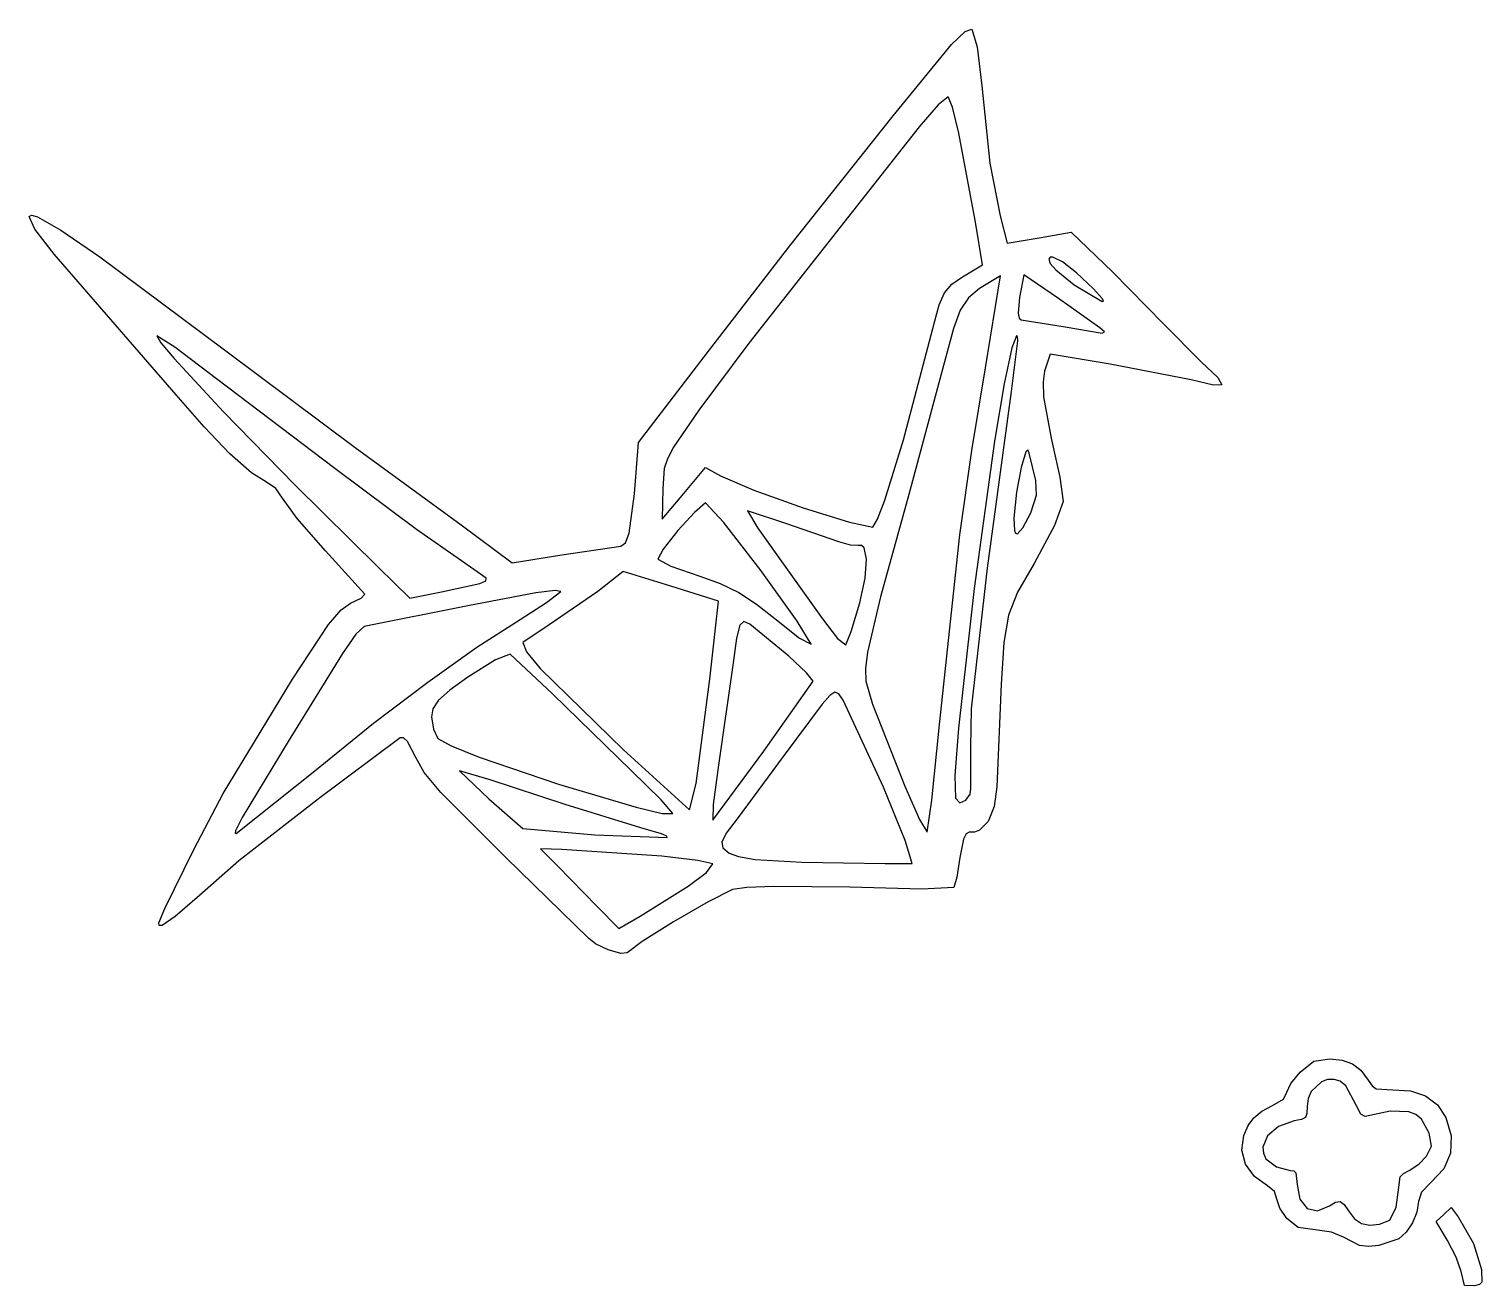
# Model space of a CAD drawing. Extents: x 924 to 1863, y 232 to 958.
# Drawn here: x 1410.9 to 1524.8, y 745.3 to 843.8 of the extents above; entities that cross this region are included whole.
import ezdxf

# ---------------------------------------------------------------- set-up
doc = ezdxf.new("R2010")
doc.units = 0

msp = doc.modelspace()

# ---------------------------------------------------------------- linework, layer by layer
at = {"layer": 'Layer 1'}
for p, q in [((1483.247562, 842.562826), (1484.302936, 843.586445)), ((1484.302936, 843.586445), (1484.8468, 843.76444)), ((1484.8468, 843.76444), (1485.248825, 842.383189)), ((1478.682, 836.96349), (1483.247562, 842.562826)), ((1485.248825, 842.383189), (1485.6216, 839.32286)), ((1485.6216, 839.32286), (1486.246025, 833.263875)), ((1482.9892, 838.45125), (1482.200413, 837.817266)), ((1483.318478, 837.651342), (1482.9892, 838.45125)), ((1482.200413, 837.817266), (1480.7121, 836.11394)), ((1483.814575, 835.60171), (1483.318478, 837.651342)), ((1480.7121, 836.11394), (1467.3634, 819.16104)), ((1470.5639, 826.79159), (1478.682, 836.96349)), ((1485.1144, 828.64307), (1483.814575, 835.60171)), ((1486.246025, 833.263875), (1487.0665, 829.12966)), ((1410.937087, 829.076203), (1411.128268, 829.192958)), ((1411.387447, 828.091471), (1410.937087, 829.076203)), ((1411.128268, 829.192958), (1411.6046, 829.056077)), ((1487.0665, 829.12966), (1487.6147, 826.99336)), ((1412.910208, 826.121252), (1411.387447, 828.091471)), ((1411.6046, 829.056077), (1413.435457, 828.011721)), ((1413.435457, 828.011721), (1416.475128, 825.923761)), ((1485.6764, 825.28335), (1485.1144, 828.64307)), ((1464.1946, 818.52881), (1470.5639, 826.79159)), ((1487.6147, 826.99336), (1490.116, 827.4164)), ((1490.116, 827.4164), (1492.6172, 827.83942)), ((1492.6172, 827.83942), (1495.865, 824.73909)), ((1415.4599, 823.18492), (1412.910208, 826.121252)), ((1416.475128, 825.923761), (1426.3628, 818.53954)), ((1490.963954, 825.881957), (1490.8611, 825.73432)), ((1490.8611, 825.73432), (1490.986536, 825.395548)), ((1491.18498, 825.890095), (1490.963954, 825.881957)), ((1491.936913, 825.517315), (1491.18498, 825.890095)), ((1484.0965, 824.35445), (1485.6764, 825.28335)), ((1490.986536, 825.395548), (1491.407238, 824.902558)), ((1491.407238, 824.902558), (1492.8698, 823.71828)), ((1493.027639, 824.674863), (1491.936913, 825.517315)), ((1494.3679, 823.42162), (1493.027639, 824.674863)), ((1495.865, 824.73909), (1499.8469, 820.67141)), ((1482.703163, 823.104913), (1483.274886, 823.780743)), ((1483.274886, 823.780743), (1484.0965, 824.35445)), ((1485.4314, 823.44206), (1484.567413, 822.699532)), ((1487.0856, 824.43187), (1485.4314, 823.44206)), ((1485.8958, 817.22138), (1487.0856, 824.43187)), ((1488.9126, 824.5096), (1488.5702, 822.73831)), ((1491.6237, 822.6421), (1488.9126, 824.5096)), ((1492.8698, 823.71828), (1495.062225, 822.415194)), ((1495.080088, 822.628885), (1494.3679, 823.42162)), ((1494.3679, 823.42162), (1494.3679, 823.42162)), ((1422.4772, 815.10626), (1415.4599, 823.18492)), ((1482.283633, 822.167973), (1482.703163, 823.104913)), ((1484.567413, 822.699532), (1483.93345, 821.749803)), ((1488.5702, 822.73831), (1488.468263, 821.491204)), ((1494.8723, 820.35756), (1491.6237, 822.6421)), ((1495.062225, 822.415194), (1495.16189, 822.449763)), ((1495.16189, 822.449763), (1495.080088, 822.628885)), ((1481.9186, 820.81094), (1482.283633, 822.167973)), ((1483.93345, 821.749803), (1483.386938, 820.303442)), ((1488.468263, 821.491204), (1488.546195, 821.114897)), ((1488.546195, 821.114897), (1488.7042, 820.98032)), ((1479.4795, 811.58136), (1481.9186, 820.81094)), ((1483.386938, 820.303442), (1482.7853, 818.07102)), ((1488.7042, 820.98032), (1492.1572, 820.42447)), ((1492.1572, 820.42447), (1495.05345, 819.933528)), ((1495.234581, 820.033957), (1494.8723, 820.35757)), ((1494.8723, 820.35757), (1494.8723, 820.35756)), ((1495.05345, 819.933528), (1495.234581, 820.033957)), ((1499.8469, 820.67141), (1502.8506, 817.65669)), ((1422.366888, 818.842756), (1420.9515, 819.73252)), ((1420.9515, 819.73252), (1421.270816, 819.182949)), ((1421.270816, 819.182949), (1422.312572, 817.940202)), ((1425.6224, 816.36627), (1422.366888, 818.842756)), ((1467.3634, 819.16104), (1463.441075, 813.907709)), ((1487.9488, 815.35958), (1488.45385, 819.333202)), ((1488.339681, 819.723143), (1487.9788, 818.79322)), ((1488.427499, 819.681189), (1488.339681, 819.723143)), ((1488.45385, 819.333202), (1488.427499, 819.681189)), ((1422.312572, 817.940202), (1426.17795, 813.77793)), ((1426.3628, 818.53954), (1436.5106, 810.9664)), ((1458.7204, 811.37426), (1464.1946, 818.52881)), ((1482.7853, 818.07102), (1479.9015, 807.29102)), ((1487.9788, 818.79322), (1487.358442, 815.958109)), ((1490.9712, 818.30027), (1490.54, 816.95545)), ((1495.6665, 817.5144), (1490.9712, 818.30027)), ((1484.82798, 810.749213), (1485.8958, 817.22138)), ((1490.54, 816.95545), (1490.415467, 816.124146)), ((1502.0378, 816.28436), (1495.6665, 817.5144)), ((1502.8506, 817.65669), (1504.117109, 816.45724)), ((1434.8998, 809.33329), (1425.6224, 816.36627)), ((1487.358442, 815.958109), (1486.606091, 811.466597)), ((1490.415467, 816.124146), (1490.462787, 814.960476)), ((1503.768403, 815.868495), (1502.0378, 816.28436)), ((1504.442275, 815.893649), (1503.768403, 815.868495)), ((1504.117109, 816.45724), (1504.442275, 815.893649)), ((1424.653273, 812.590718), (1422.4772, 815.10626)), ((1486.058913, 801.519151), (1487.9488, 815.35958)), ((1490.462787, 814.960476), (1491.0641, 811.71937)), ((1426.17795, 813.77793), (1431.776728, 808.051203)), ((1463.441075, 813.907709), (1461.4521, 811.004948)), ((1426.678512, 810.492212), (1424.653273, 812.590718)), ((1436.5106, 810.9664), (1444.7969, 804.90627)), ((1458.3972, 807.35539), (1458.7204, 811.37426)), ((1461.4521, 811.004948), (1460.974681, 810.083656)), ((1478.014275, 806.84499), (1479.4797, 811.58133)), ((1479.4797, 811.58133), (1479.4795, 811.58136)), ((1486.606091, 811.466597), (1485.0078, 799.926141)), ((1491.0641, 811.71937), (1491.734137, 808.653884)), ((1428.368895, 808.98912), (1426.678512, 810.492212)), ((1460.974681, 810.083656), (1460.731075, 809.328357)), ((1483.898038, 804.122218), (1484.82798, 810.749213)), ((1489.079105, 810.648456), (1488.700138, 809.421026)), ((1489.228612, 810.799471), (1489.079105, 810.648456)), ((1489.3273, 810.53891), (1489.228612, 810.799471)), ((1489.8599, 808.3842), (1489.3273, 810.53891)), ((1429.5404, 808.25982), (1428.368895, 808.98912)), ((1441.2967, 804.55866), (1434.8998, 809.33329)), ((1460.731075, 809.328357), (1460.6126, 807.75354)), ((1462.2614, 807.3801), (1463.9593, 809.40313)), ((1463.9593, 809.40313), (1465.1361, 808.75095)), ((1465.1361, 808.75095), (1467.753895, 807.629165)), ((1488.700138, 809.421026), (1488.335402, 807.475286)), ((1491.734137, 808.653884), (1492.0036, 806.74801)), ((1430.276812, 807.772111), (1429.5404, 808.25982)), ((1430.8, 807.01426), (1430.276812, 807.772111)), ((1431.776728, 808.051203), (1438.338, 801.56552)), ((1460.6126, 807.75354), (1460.5636, 805.3571)), ((1467.753895, 807.629165), (1471.625588, 806.249494)), ((1488.335402, 807.475286), (1488.1299, 805.4299)), ((1489.898563, 807.241959), (1489.8599, 808.3842)), ((1431.94265, 805.40802), (1430.8, 807.01426)), ((1457.976125, 804.253491), (1458.3972, 807.35539)), ((1460.5636, 805.3571), (1462.2614, 807.3801)), ((1463.9597, 806.64394), (1463.086669, 805.89584)), ((1465.380813, 805.13421), (1463.9597, 806.64394)), ((1477.440075, 805.353988), (1478.014275, 806.84499)), ((1479.9015, 807.29102), (1477.683233, 799.276378)), ((1489.472, 805.84936), (1489.898563, 807.241959)), ((1492.0036, 806.74801), (1491.3237, 804.873452)), ((1434.1683, 802.88054), (1431.94265, 805.40802)), ((1463.086669, 805.89584), (1461.797875, 804.467184)), ((1470.2682, 805.0141), (1467.2532, 806.0114)), ((1467.2532, 806.0114), (1468.0746, 804.65839)), ((1471.625588, 806.249494), (1475.237686, 805.11951)), ((1477.0767, 804.74679), (1477.440075, 805.353988)), ((1488.1299, 805.4299), (1488.171344, 804.472114)), ((1488.838481, 804.680667), (1489.4719, 805.84948)), ((1489.4719, 805.84948), (1489.472, 805.84936)), ((1444.8274, 802.10358), (1441.2967, 804.55866)), ((1444.7969, 804.90627), (1448.8008, 801.93867)), ((1457.688056, 803.518646), (1457.976125, 804.253491)), ((1461.797875, 804.467184), (1460.653944, 803.020578)), ((1468.3293, 801.32141), (1465.380813, 805.13421)), ((1468.0746, 804.65839), (1470.2483, 801.57613)), ((1474.4228, 803.58417), (1470.2682, 805.0141)), ((1475.237686, 805.11951), (1477.0767, 804.74679)), ((1482.3067, 789.27458), (1483.898038, 804.122218)), ((1488.171344, 804.472114), (1488.264373, 804.258505)), ((1488.264373, 804.258505), (1488.40625, 804.221958)), ((1488.40625, 804.221958), (1488.838481, 804.680667)), ((1491.3237, 804.873452), (1489.7129, 801.88327)), ((1437.2529, 799.47321), (1434.1683, 802.88054)), ((1452.6931, 802.55823), (1457.3299, 803.25718)), ((1457.3299, 803.25718), (1457.688056, 803.518646)), ((1460.653944, 803.020578), (1460.2155, 802.21863)), ((1475.331325, 803.319174), (1474.4228, 803.58417)), ((1475.9151, 803.28946), (1475.331325, 803.319174)), ((1476.195597, 803.306826), (1475.9151, 803.28946)), ((1476.401997, 803.122792), (1476.195597, 803.306826)), ((1476.5903, 802.222236), (1476.401997, 803.122792)), ((1446.7753, 800.73266), (1444.8274, 802.10358)), ((1448.8008, 801.93867), (1452.6931, 802.55823)), ((1460.2155, 802.21863), (1461.240238, 801.687996)), ((1476.475603, 800.731223), (1476.5903, 802.222236)), ((1489.7129, 801.88327), (1488.418884, 799.628827)), ((1438.338, 801.56552), (1440.7898, 799.18202)), ((1446.733116, 800.520331), (1446.7753, 800.73267)), ((1446.7753, 800.73267), (1446.7753, 800.73266)), ((1457.4973, 801.26335), (1455.5225, 799.70137)), ((1461.2356, 800.10509), (1457.4973, 801.26335)), ((1461.240238, 801.687996), (1463.5129, 800.89985)), ((1463.5129, 800.89985), (1465.111336, 800.324636)), ((1471.140238, 797.378846), (1468.3293, 801.32141)), ((1468.3293, 801.32141), (1468.3293, 801.32141)), ((1470.2483, 801.57613), (1473.1388, 797.55976)), ((1476.0535, 798.79318), (1476.475603, 800.731223)), ((1484.8198, 790.50818), (1486.058913, 801.519151)), ((1436.96135, 799.176989), (1437.2529, 799.47321)), ((1440.7898, 799.18202), (1443.2709, 799.66488)), ((1443.2709, 799.66488), (1446.27785, 800.315119)), ((1450.668013, 799.582117), (1445.3242, 798.56224)), ((1446.27785, 800.315119), (1446.733116, 800.520331)), ((1452.187361, 799.767506), (1450.668013, 799.582117)), ((1451.492213, 798.820748), (1452.6192, 799.68731)), ((1455.5225, 799.70137), (1451.7113, 797.07245)), ((1452.6192, 799.68731), (1452.187361, 799.767506)), ((1464.9739, 798.9468), (1461.2356, 800.10509)), ((1465.111336, 800.324636), (1466.569738, 799.610573)), ((1466.569738, 799.610573), (1467.96752, 798.712875)), ((1485.0078, 799.926141), (1483.788709, 788.9954)), ((1488.418884, 799.628827), (1487.70685, 797.842282)), ((1435.400545, 798.246595), (1436.1376, 798.77915)), ((1436.1376, 798.77915), (1436.96135, 799.176989)), ((1445.3242, 798.56224), (1437.2033, 796.95742)), ((1449.435, 797.50426), (1451.492213, 798.820748)), ((1464.2948, 792.81903), (1464.9739, 798.9468)), ((1467.96752, 798.712875), (1469.3841, 797.58676)), ((1475.385338, 796.569835), (1476.0535, 798.79318)), ((1476.0535, 798.79318), (1476.0535, 798.79318)), ((1477.683233, 799.276378), (1476.655938, 794.942258)), ((1434.417313, 797.108152), (1435.400545, 798.246595)), ((1446.042411, 795.324422), (1449.435, 797.50426)), ((1466.964663, 797.343879), (1466.644025, 797.044024)), ((1467.4431, 797.13555), (1466.964663, 797.343879)), ((1469.3841, 797.58676), (1471.3376, 796.024506)), ((1472.2297, 795.55687), (1471.140238, 797.378846)), ((1473.1388, 797.55976), (1474.304975, 796.013507)), ((1487.70685, 797.842282), (1487.356391, 795.710772)), ((1431.5757, 792.83548), (1434.417313, 797.108152)), ((1436.55475, 796.361903), (1435.5018, 794.83649)), ((1437.2033, 796.95742), (1436.55475, 796.361903)), ((1451.7113, 797.07245), (1449.6347, 795.69841)), ((1466.644025, 797.044024), (1466.393025, 796.033819)), ((1470.503063, 794.62491), (1467.4431, 797.13555)), ((1474.9487, 795.5077), (1475.385338, 796.569835)), ((1442.197638, 792.600546), (1446.042411, 795.324422)), ((1449.6347, 795.69841), (1449.937975, 794.972275)), ((1449.937975, 794.972275), (1451.0049, 793.65778)), ((1466.393025, 796.033819), (1466.1235, 794.1111)), ((1471.3376, 796.024506), (1472.2297, 795.55687)), ((1474.304975, 796.013507), (1474.9487, 795.5077)), ((1476.655938, 794.942258), (1476.501485, 793.650529)), ((1487.356391, 795.710772), (1487.1471, 792.42143)), ((1435.5018, 794.83649), (1431.2481, 787.93281)), ((1447.48615, 794.341593), (1445.326, 792.99283)), ((1448.6563, 794.78089), (1447.48615, 794.341593)), ((1451.9699, 791.67192), (1448.6563, 794.78089)), ((1466.1235, 794.1111), (1464.9756, 786.0939)), ((1471.873786, 793.328311), (1470.503063, 794.62491)), ((1426.153788, 783.878971), (1431.5757, 792.83548)), ((1445.326, 792.99283), (1443.919303, 791.961536)), ((1451.0049, 793.65778), (1457.52535, 787.295058)), ((1463.2341, 784.66058), (1464.2948, 792.81903)), ((1468.5403, 787.17005), (1472.3979, 792.67137)), ((1472.3979, 792.67137), (1471.873786, 793.328311)), ((1476.501485, 793.650529), (1476.539873, 792.673093)), ((1476.539873, 792.673093), (1477.0553, 790.85332)), ((1437.94567, 789.365727), (1442.197638, 792.600546)), ((1443.919303, 791.961536), (1443.042875, 791.170471)), ((1458.1587, 785.65314), (1451.9699, 791.67192)), ((1473.715198, 791.536195), (1473.0982, 790.86415)), ((1474.102688, 791.794615), (1473.715198, 791.536195)), ((1474.401808, 791.666095), (1474.102688, 791.794615)), ((1474.7537, 791.17732), (1474.401808, 791.666095)), ((1487.1471, 792.42143), (1486.7857, 784.37917)), ((1442.594584, 790.507569), (1442.4723, 789.86076)), ((1443.042875, 791.170471), (1442.594584, 790.507569)), ((1473.0982, 790.86415), (1470.0357, 786.77512)), ((1477.9031, 784.3737), (1474.7537, 791.17732)), ((1477.0553, 790.85332), (1479.5741, 784.441305)), ((1484.7528, 787.47567), (1484.8198, 790.50818)), ((1433.3315, 785.65306), (1437.94567, 789.365727)), ((1442.4723, 789.86076), (1442.628388, 788.897601)), ((1481.712, 783.341719), (1482.3067, 789.27463)), ((1482.3067, 789.27463), (1482.3067, 789.27458)), ((1440.0173, 788.23729), (1433.7262, 783.51471)), ((1440.292911, 788.216272), (1440.0173, 788.23729)), ((1440.596563, 787.941747), (1440.292911, 788.216272)), ((1442.628388, 788.897601), (1442.983, 788.17652)), ((1442.983, 788.17652), (1444.036234, 787.595704)), ((1483.788709, 788.9954), (1483.510358, 785.266031)), ((1431.2481, 787.93281), (1427.636438, 781.972647)), ((1441.2539, 786.67518), (1440.596563, 787.941747)), ((1444.036234, 787.595704), (1446.221705, 786.72227)), ((1457.52535, 787.295058), (1462.7147, 782.57608)), ((1464.5349, 781.78238), (1468.5403, 787.17005)), ((1468.5403, 787.17005), (1468.5403, 787.17005)), ((1484.7628, 784.25589), (1484.7528, 787.47567)), ((1441.911033, 785.52309), (1441.2539, 786.67518)), ((1446.221705, 786.72227), (1452.437863, 784.593976)), ((1464.9756, 786.0939), (1464.559988, 783.008103)), ((1470.0357, 786.77512), (1466.4464, 781.88485)), ((1427.181, 780.73924), (1433.3315, 785.65303)), ((1433.3315, 785.65303), (1433.3315, 785.65306)), ((1443.204438, 783.950065), (1441.911033, 785.52309)), ((1447.0725, 784.92549), (1444.6683, 785.63751)), ((1444.6683, 785.63751), (1446.985, 783.44785)), ((1452.9506, 783.01329), (1447.0725, 784.92549)), ((1460.4861, 783.37795), (1458.1587, 785.65314)), ((1458.1587, 785.65314), (1458.1587, 785.65314)), ((1462.7147, 782.57608), (1463.2341, 784.66055)), ((1463.2341, 784.66055), (1463.2341, 784.66058)), ((1483.510358, 785.266031), (1483.5536, 783.49792)), ((1423.8563, 779.47488), (1426.153788, 783.878971)), ((1448.3139, 778.86194), (1443.204438, 783.950065)), ((1452.437863, 784.593976), (1458.528489, 782.784495)), ((1477.9038, 784.37442), (1477.9031, 784.3737)), ((1479.6225, 780.179526), (1477.9038, 784.37442)), ((1479.5741, 784.441305), (1480.741025, 781.840293)), ((1484.3688, 783.33403), (1484.712, 783.813235)), ((1484.712, 783.813235), (1484.7597, 784.25581)), ((1484.7597, 784.25581), (1484.7628, 784.25589)), ((1486.7857, 784.37917), (1486.585361, 782.84127)), ((1433.7262, 783.51471), (1427.3904, 778.58603)), ((1446.985, 783.44785), (1449.6344, 781.11221)), ((1458.8985, 781.17968), (1452.9506, 783.01329)), ((1458.528489, 782.784495), (1460.557046, 782.309576)), ((1461.3906, 782.28668), (1460.4861, 783.37795)), ((1464.559988, 783.008103), (1464.5349, 781.78238)), ((1481.3408, 780.82562), (1481.712, 783.341719)), ((1483.5536, 783.49792), (1483.893138, 783.142247)), ((1483.893138, 783.142247), (1484.3688, 783.33403)), ((1486.585361, 782.84127), (1486.121237, 781.679109)), ((1427.636438, 781.972647), (1427.110983, 780.936317)), ((1460.557046, 782.309576), (1461.3906, 782.28668)), ((1466.4464, 781.88485), (1465.589689, 780.75406)), ((1480.741025, 781.840293), (1481.3408, 780.82562)), ((1486.121237, 781.679109), (1485.44792, 780.981736)), ((1427.110983, 780.936317), (1427.083656, 780.754274)), ((1427.083656, 780.754274), (1427.181, 780.73924)), ((1449.6344, 781.11221), (1455.280363, 780.631491)), ((1455.280363, 780.631491), (1460.9477, 780.42078)), ((1460.521113, 780.69553), (1458.8985, 781.17968)), ((1458.8985, 781.17968), (1458.8985, 781.17968)), ((1460.917523, 780.51953), (1460.521113, 780.69553)), ((1460.9477, 780.42078), (1460.917523, 780.51953)), ((1465.589689, 780.75406), (1465.230012, 780.063814)), ((1480.1544, 778.37501), (1479.6225, 780.179526)), ((1484.190287, 780.298077), (1483.8922, 778.86412)), ((1484.40063, 780.71225), (1484.190287, 780.298077)), ((1484.62, 780.8382), (1484.40063, 780.71225)), ((1485.049874, 780.835173), (1484.62, 780.8382)), ((1485.44792, 780.981736), (1485.049874, 780.835173)), ((1421.5879, 774.85528), (1423.8563, 779.47488)), ((1452.6946, 779.47525), (1451.0312, 779.53755)), ((1451.0312, 779.53755), (1452.3809, 778.17206)), ((1460.5276, 778.955495), (1452.6946, 779.47525)), ((1465.230012, 780.063814), (1465.31908, 779.609913)), ((1465.31908, 779.609913), (1465.8086, 779.18816)), ((1465.8086, 779.18816), (1466.549939, 778.918296)), ((1427.3904, 778.58603), (1424.3053, 775.88066)), ((1454.8025, 772.51008), (1448.3139, 778.86194)), ((1452.3809, 778.17206), (1455.4541, 775.04697)), ((1463.370203, 778.628426), (1460.5276, 778.955495)), ((1464.5386, 778.34778), (1463.370203, 778.628426)), ((1464.0259, 777.683978), (1464.5386, 778.34778)), ((1466.549939, 778.918296), (1467.849437, 778.69986)), ((1467.849437, 778.69986), (1471.5132, 778.49173)), ((1471.5132, 778.49173), (1478.0497, 778.37101)), ((1478.0497, 778.37101), (1480.1544, 778.37501)), ((1483.8922, 778.86412), (1483.669425, 777.315091)), ((1462.594, 776.59728), (1464.0259, 777.683978)), ((1483.669425, 777.315091), (1483.4207, 776.49825)), ((1424.3053, 775.88066), (1422.401809, 774.225565)), ((1458.8426, 774.24838), (1462.594, 776.59726)), ((1462.594, 776.59726), (1462.594, 776.59728)), ((1466.0781, 776.33102), (1464.180438, 775.378794)), ((1467.208152, 776.499021), (1466.0781, 776.33102)), ((1469.317863, 776.589694), (1467.208152, 776.499021)), ((1475.27, 776.515), (1469.317863, 776.589694)), ((1475.27, 776.51485), (1475.27, 776.515)), ((1480.91615, 776.381251), (1475.27, 776.51485)), ((1483.4207, 776.49825), (1480.91615, 776.381251)), ((1421.108416, 773.737514), (1421.5879, 774.85528)), ((1455.4541, 775.04697), (1457.1776, 773.28737)), ((1464.180438, 775.378794), (1461.460475, 773.80778)), ((1421.137974, 773.514459), (1421.108416, 773.737514)), ((1421.35795, 773.519396), (1421.137974, 773.514459)), ((1422.401809, 774.225565), (1421.35795, 773.519396)), ((1457.1776, 773.28737), (1458.8426, 774.24838)), ((1461.460475, 773.80778), (1458.9861, 772.259184)), ((1455.33272, 772.078916), (1454.8025, 772.51008)), ((1458.9861, 772.259184), (1457.8252, 771.37421)), ((1456.326637, 771.628105), (1455.33272, 772.078916)), ((1457.314161, 771.334314), (1456.326637, 771.628105)), ((1457.8252, 771.37421), (1457.314161, 771.334314)), ((1511.636775, 762.896636), (1512.8873, 763.0677)), ((1512.8873, 763.0677), (1513.869167, 762.978619)), ((1509.839462, 761.154082), (1510.5649, 762.0405)), ((1510.5649, 762.0405), (1511.636775, 762.896636)), ((1513.869167, 762.978619), (1514.661762, 762.691217)), ((1514.661762, 762.691217), (1515.319677, 762.175257)), ((1515.319677, 762.175257), (1515.8975, 761.4005)), ((1509.5377, 760.46538), (1509.839462, 761.154082)), ((1512.2344, 761.269275), (1511.446559, 760.516975)), ((1512.720639, 761.446243), (1512.2344, 761.269275)), ((1513.224366, 761.466882), (1512.720639, 761.446243)), ((1513.712534, 761.313537), (1513.224366, 761.466882)), ((1514.1521, 760.96855), (1513.712534, 761.313537)), ((1514.9714, 759.4472), (1514.1521, 760.96855)), ((1515.8975, 761.4005), (1516.205105, 760.953179)), ((1516.205105, 760.953179), (1516.530962, 760.718191)), ((1508.4132, 759.41433), (1509.275075, 759.927926)), ((1509.275075, 759.927926), (1509.5377, 760.46538)), ((1511.211047, 759.976955), (1511.1252, 759.35123)), ((1511.446559, 760.516975), (1511.211047, 759.976955)), ((1516.530962, 760.718191), (1517.8344, 760.65566)), ((1517.8344, 760.65566), (1519.23313, 760.565923)), ((1519.23313, 760.565923), (1520.408012, 760.166134)), ((1520.408012, 760.166134), (1521.334289, 759.469222)), ((1506.490687, 757.845308), (1506.94415, 758.463636)), ((1506.94415, 758.463636), (1507.566812, 758.967689)), ((1507.566812, 758.967689), (1508.4132, 759.41433)), ((1510.979137, 758.489745), (1510.674427, 758.32278)), ((1511.102255, 758.802135), (1510.979137, 758.489745)), ((1511.1252, 759.35123), (1511.102255, 758.802135)), ((1515.324887, 758.743221), (1514.9714, 759.4472)), ((1515.6738, 758.54496), (1515.324887, 758.743221)), ((1517.626372, 758.986043), (1515.6738, 758.54496)), ((1519.080925, 758.924967), (1517.626372, 758.986043)), ((1519.6359, 758.702377), (1519.080925, 758.924967)), ((1520.083716, 758.349756), (1519.6359, 758.702377)), ((1521.334289, 759.469222), (1521.9872, 758.48812)), ((1521.9872, 758.48812), (1522.420153, 757.036074)), ((1506.1519, 757.05584), (1506.490687, 757.845308)), ((1508.866358, 757.782753), (1508.009537, 757.046026)), ((1510.1067, 758.20996), (1508.866358, 757.782753)), ((1510.674427, 758.32278), (1510.1067, 758.20996)), ((1520.681, 757.24843), (1520.083716, 758.349756)), ((1506.006886, 755.924949), (1506.1519, 757.05584)), ((1508.009537, 757.046026), (1507.646648, 756.147766)), ((1520.4803, 755.45158), (1520.863737, 756.22957)), ((1520.863737, 756.22957), (1520.681, 757.24843)), ((1522.420153, 757.036074), (1522.3648, 755.685306)), ((1506.296412, 754.833084), (1506.006886, 755.924949)), ((1507.646648, 756.147766), (1507.684931, 755.684307)), ((1507.684931, 755.684307), (1507.8881, 755.23596)), ((1507.8881, 755.23596), (1508.71125, 754.624209)), ((1519.864187, 754.82773), (1520.4803, 755.45158)), ((1522.3648, 755.685306), (1521.826297, 754.458253)), ((1506.979633, 753.866624), (1506.296412, 754.833084)), ((1508.71125, 754.624209), (1509.7849, 754.33645)), ((1509.7849, 754.33645), (1510.066478, 754.296047)), ((1510.066478, 754.296047), (1510.232575, 754.13674)), ((1510.232575, 754.13674), (1510.3315, 753.23281)), ((1518.419537, 753.816594), (1518.67212, 754.0899)), ((1518.67212, 754.0899), (1519.1184, 754.33645)), ((1519.1184, 754.33645), (1519.864187, 754.82773)), ((1521.826297, 754.458253), (1520.8098, 753.37735)), ((1508.0157, 753.11195), (1506.979633, 753.866624)), ((1508.565475, 752.668227), (1508.0157, 753.11195)), ((1510.3315, 753.23281), (1510.549034, 752.077811)), ((1518.086312, 751.443857), (1518.2747, 752.79771)), ((1518.2747, 752.79771), (1518.419537, 753.816594)), ((1520.8098, 753.37735), (1520.0804, 752.626541)), ((1508.744, 752.08487), (1508.565475, 752.668227)), ((1508.970525, 751.371899), (1508.744, 752.08487)), ((1510.549034, 752.077811), (1511.12235, 751.35957)), ((1512.8606, 751.54991), (1513.336512, 751.850851)), ((1513.336512, 751.850851), (1513.697, 751.89786)), ((1513.697, 751.89786), (1514.013387, 751.672102)), ((1514.013387, 751.672102), (1514.357, 751.15474)), ((1519.8565, 751.89803), (1519.727306, 751.069092)), ((1520.0804, 752.626541), (1519.8565, 751.89803)), ((1509.5152, 750.57117), (1508.970525, 751.371899)), ((1510.403775, 749.846331), (1509.5152, 750.57117)), ((1511.12235, 751.35957), (1511.932516, 751.157224)), ((1511.932516, 751.157224), (1512.8606, 751.54991)), ((1514.357, 751.15474), (1514.821702, 750.547371)), ((1514.821702, 750.547371), (1515.387587, 750.17147)), ((1517.6076, 750.42569), (1518.086312, 751.443857)), ((1519.727306, 751.069092), (1519.382675, 750.224871)), ((1521.2395, 750.33195), (1521.8214, 750.87863)), ((1521.8214, 750.87863), (1522.4033, 751.4253)), ((1522.4033, 751.4253), (1522.947, 750.68995)), ((1522.947, 750.68995), (1524.156812, 748.603855)), ((1511.7539, 749.66633), (1510.403775, 749.846331)), ((1513.04, 749.504955), (1511.7539, 749.66633)), ((1513.9592, 749.10106), (1513.04, 749.504955)), ((1515.387587, 750.17147), (1516.044205, 750.031444)), ((1516.044205, 750.031444), (1516.7811, 750.1317)), ((1516.7811, 750.1317), (1517.6076, 750.42569)), ((1517.6076, 750.42569), (1517.6076, 750.42569)), ((1518.887031, 749.486695), (1518.3048, 748.97589)), ((1519.382675, 750.224871), (1518.887031, 749.486695)), ((1522.1319, 748.85007), (1521.2395, 750.33195)), ((1515.2263, 748.43693), (1513.9592, 749.10106)), ((1515.915314, 748.368542), (1515.2263, 748.43693)), ((1515.2263, 748.43693), (1515.2263, 748.43693)), ((1516.748187, 748.45135), (1515.915314, 748.368542)), ((1518.3048, 748.97589), (1516.748187, 748.45135)), ((1522.812162, 747.52512), (1522.1319, 748.85007)), ((1524.156812, 748.603855), (1524.7871, 746.56885)), ((1523.1949, 746.42055), (1522.812162, 747.52512)), ((1523.4568, 745.30996), (1523.1949, 746.42055)), ((1524.7871, 746.56885), (1524.8202, 745.563323)), ((1524.2467, 745.28057), (1523.4568, 745.30997)), ((1523.4568, 745.30997), (1523.4568, 745.30996)), ((1524.630331, 745.381795), (1524.2467, 745.28057)), ((1524.8202, 745.563323), (1524.630331, 745.381795))]:
    msp.add_line(p, q, dxfattribs=at)

doc.saveas('drawing.dxf')
